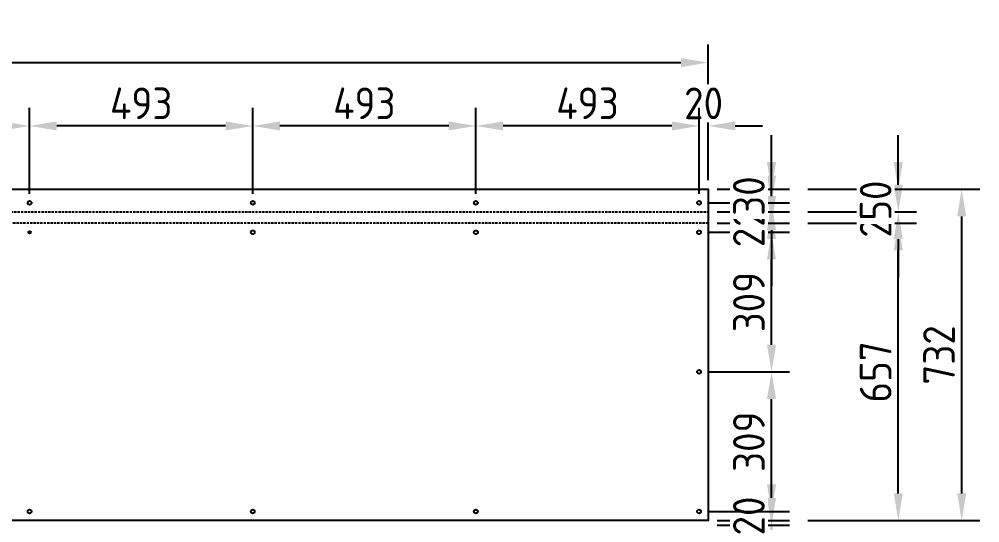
# Model space of a CAD drawing. Header units: millimetres. Extents: x 3800000 to 6300000, y 450000 to 1350000.
# Drawn here: x 4485973 to 4488095, y 1204950 to 1206063 of the extents above; entities that cross this region are included whole.
import ezdxf

# ---------------------------------------------------------------- set-up
doc = ezdxf.new("R2010")
doc.units = ezdxf.units.MM
doc.linetypes.add('Strichliert 5_2.5mm', pattern=[7.5, 5, -2.5])
for name, color, linetype, true_color in [('Bohr', 3, 'Continuous', 0x00ff00), ('FERTIGUNG 02 Bemassung Bohrung', 1, 'Continuous', 0xff0000), ('FERTIGUNG 02 Bemassung Geometrie', 212, 'Continuous', 0xcc00cc), ('FERTIGUNG 04 Fräsung Rückseite 90°', 4, 'Strichliert 5_2.5mm', 0x00ffff), ('Outside', 2, 'Continuous', 0xffff00)]:
    doc.layers.add(name, color=color, linetype=linetype, true_color=true_color)
doc.styles.add('ICC_M1_20', font='')
doc.styles.get('ICC_M1_20').set_extended_font_data('isocp2')
doc.dimstyles.new('ICC_M1_20', dxfattribs={"dimscale": 20, "dimtxt": 3.5, "dimasz": 3, "dimexe": 2, "dimexo": 1, "dimgap": 0.75, "dimtad": 1, "dimtoh": 1, "dimdec": 0, "dimzin": 4, "dimdsep": 46, "dimtxsty": 'ICC_M1_20', "dimcen": 2, "dimadec": 0, "dimazin": 1, "dimtfac": 1, "dimtdec": 4, "dimtix": 1, "dimtofl": 0, "dimtmove": 1, "dimatfit": 3, "dimfxl": 10, "dimfxlon": 1, "dimtfill": 1, "dimtfillclr": 256, "dimtolj": 1, "dimtzin": 1, "dimarcsym": 0})

# ---------------------------------------------------------------- blocks, each defined once
blk = doc.blocks.new('*D7')
at = {"layer": 'Defpoints', "color": 0}
for p in [(4487495, 1204945), (4487475, 1204925)]:
    blk.add_point(p, dxfattribs=at)
at = {"layer": 'FERTIGUNG 02 Bemassung Bohrung', "color": 0, "lineweight": -2}
for p, q in [((4487635, 1205005), (4487635, 1205065)), ((4487515, 1204945), (4487675, 1204945)), ((4487495, 1204925), (4487675, 1204925)), ((4487635, 1204865), (4487635, 1204805))]:
    blk.add_line(p, q, dxfattribs=at)
at = {"layer": 'FERTIGUNG 02 Bemassung Bohrung', "color": 0}
for points in [[(4487625, 1205005), (4487645, 1205005), (4487635, 1204945)], [(4487645, 1204865), (4487625, 1204865), (4487635, 1204925)]]:
    blk.add_solid(points, dxfattribs=at)
at = {"layer": 'FERTIGUNG 02 Bemassung Bohrung', "color": 0, "insert": (4487585, 1204935), "char_height": 70, "attachment_point": 5, "rotation": 90, "style": 'ICC_M1_20', "bg_fill": 3, "box_fill_scale": 1.1, "bg_fill_color": 9, "bg_fill_true_color": 13158600, "bg_fill_transparency": 0}
blk.add_mtext('\\A1;20', dxfattribs=at)
at = {"layer": 'Defpoints', "color": 0}
blk.add_point((4487635, 1204925), dxfattribs=at)
blk = doc.blocks.new('*D14')
at = {"layer": 'Defpoints', "color": 0}
for p in [(4487495, 1205687), (4488055, 1205687), (4487495, 1204955)]:
    blk.add_point(p, dxfattribs=at)
at = {"layer": 'FERTIGUNG 02 Bemassung Geometrie', "color": 0, "lineweight": -2}
for p, q in [((4487855, 1205687), (4488095, 1205687)), ((4488055, 1205015), (4488055, 1205627)), ((4487855, 1204955), (4488095, 1204955))]:
    blk.add_line(p, q, dxfattribs=at)
at = {"layer": 'FERTIGUNG 02 Bemassung Geometrie', "color": 0}
for points in [[(4488065, 1205627), (4488045, 1205627), (4488055, 1205687)], [(4488045, 1205015), (4488065, 1205015), (4488055, 1204955)]]:
    blk.add_solid(points, dxfattribs=at)
at = {"layer": 'FERTIGUNG 02 Bemassung Geometrie', "color": 0, "insert": (4488005, 1205321), "char_height": 70, "attachment_point": 5, "rotation": 90, "style": 'ICC_M1_20', "bg_fill": 3, "box_fill_scale": 1.1, "bg_fill_color": 9, "bg_fill_true_color": 13158600, "bg_fill_transparency": 0}
blk.add_mtext('\\A1;732', dxfattribs=at)
blk = doc.blocks.new('*D15')
at = {"layer": 'Defpoints', "color": 0}
for p in [(4487495, 1205612), (4487915, 1205612), (4487495, 1204955)]:
    blk.add_point(p, dxfattribs=at)
at = {"layer": 'FERTIGUNG 02 Bemassung Geometrie', "color": 0, "lineweight": -2}
for p, q in [((4487715, 1205612), (4487955, 1205612)), ((4487915, 1205015), (4487915, 1205552)), ((4487715, 1204955), (4487955, 1204955))]:
    blk.add_line(p, q, dxfattribs=at)
at = {"layer": 'FERTIGUNG 02 Bemassung Geometrie', "color": 0}
for points in [[(4487925, 1205552), (4487905, 1205552), (4487915, 1205612)], [(4487905, 1205015), (4487925, 1205015), (4487915, 1204955)]]:
    blk.add_solid(points, dxfattribs=at)
at = {"layer": 'FERTIGUNG 02 Bemassung Geometrie', "color": 0, "insert": (4487865, 1205283.5), "char_height": 70, "attachment_point": 5, "rotation": 90, "style": 'ICC_M1_20', "bg_fill": 3, "box_fill_scale": 1.1, "bg_fill_color": 9, "bg_fill_true_color": 13158600, "bg_fill_transparency": 0}
blk.add_mtext('\\A1;657', dxfattribs=at)
blk = doc.blocks.new('*D16')
at = {"layer": 'Defpoints', "color": 0}
for p in [(4487495, 1205637), (4487495, 1205612)]:
    blk.add_point(p, dxfattribs=at)
at = {"layer": 'FERTIGUNG 02 Bemassung Geometrie', "color": 0, "lineweight": -2}
for p, q in [((4487915, 1205697), (4487915, 1205757)), ((4487715, 1205637), (4487955, 1205637)), ((4487715, 1205612), (4487955, 1205612)), ((4487915, 1205552), (4487915, 1205492))]:
    blk.add_line(p, q, dxfattribs=at)
at = {"layer": 'FERTIGUNG 02 Bemassung Geometrie', "color": 0}
for points in [[(4487905, 1205697), (4487925, 1205697), (4487915, 1205637)], [(4487925, 1205552), (4487905, 1205552), (4487915, 1205612)]]:
    blk.add_solid(points, dxfattribs=at)
at = {"layer": 'FERTIGUNG 02 Bemassung Geometrie', "color": 0, "insert": (4487865, 1205624.5), "char_height": 70, "attachment_point": 5, "rotation": 90, "style": 'ICC_M1_20', "bg_fill": 3, "box_fill_scale": 1.1, "bg_fill_color": 9, "bg_fill_true_color": 13158600, "bg_fill_transparency": 0}
blk.add_mtext('\\A1;25', dxfattribs=at)
at = {"layer": 'Defpoints', "color": 0}
blk.add_point((4487915, 1205637), dxfattribs=at)
blk = doc.blocks.new('*D17')
at = {"layer": 'Defpoints', "color": 0}
for p in [(4487495, 1205687), (4487495, 1205637)]:
    blk.add_point(p, dxfattribs=at)
at = {"layer": 'FERTIGUNG 02 Bemassung Geometrie', "color": 0, "lineweight": -2}
for p, q in [((4487915, 1205747), (4487915, 1205807)), ((4487715, 1205687), (4487955, 1205687)), ((4487715, 1205637), (4487955, 1205637)), ((4487915, 1205577), (4487915, 1205517))]:
    blk.add_line(p, q, dxfattribs=at)
at = {"layer": 'FERTIGUNG 02 Bemassung Geometrie', "color": 0}
for points in [[(4487905, 1205747), (4487925, 1205747), (4487915, 1205687)], [(4487925, 1205577), (4487905, 1205577), (4487915, 1205637)]]:
    blk.add_solid(points, dxfattribs=at)
at = {"layer": 'FERTIGUNG 02 Bemassung Geometrie', "color": 0, "insert": (4487865, 1205662), "char_height": 70, "attachment_point": 5, "rotation": 90, "style": 'ICC_M1_20', "bg_fill": 3, "box_fill_scale": 1.1, "bg_fill_color": 9, "bg_fill_true_color": 13158600, "bg_fill_transparency": 0}
blk.add_mtext('\\A1;50', dxfattribs=at)
at = {"layer": 'Defpoints', "color": 0}
blk.add_point((4487915, 1205687), dxfattribs=at)
blk = doc.blocks.new('*D18')
at = {"layer": 'Defpoints', "color": 0}
for p in [(4487475, 1204975), (4487495, 1204955)]:
    blk.add_point(p, dxfattribs=at)
at = {"layer": 'FERTIGUNG 02 Bemassung Bohrung', "color": 0, "lineweight": -2}
for p, q in [((4487635, 1205035), (4487635, 1205095)), ((4487495, 1204975), (4487675, 1204975)), ((4487515, 1204955), (4487675, 1204955)), ((4487635, 1204895), (4487635, 1204835))]:
    blk.add_line(p, q, dxfattribs=at)
at = {"layer": 'FERTIGUNG 02 Bemassung Bohrung', "color": 0}
for points in [[(4487625, 1205035), (4487645, 1205035), (4487635, 1204975)], [(4487645, 1204895), (4487625, 1204895), (4487635, 1204955)]]:
    blk.add_solid(points, dxfattribs=at)
at = {"layer": 'FERTIGUNG 02 Bemassung Bohrung', "color": 0, "insert": (4487585, 1204965), "char_height": 70, "attachment_point": 5, "rotation": 90, "style": 'ICC_M1_20', "bg_fill": 3, "box_fill_scale": 1.1, "bg_fill_color": 9, "bg_fill_true_color": 13158600, "bg_fill_transparency": 0}
blk.add_mtext('\\A1;20', dxfattribs=at)
at = {"layer": 'Defpoints', "color": 0}
blk.add_point((4487635, 1204975), dxfattribs=at)
blk = doc.blocks.new('*D19')
at = {"layer": 'Defpoints', "color": 0}
for p in [(4487475, 1205283.5), (4487635, 1205283.5), (4487475, 1204975)]:
    blk.add_point(p, dxfattribs=at)
at = {"layer": 'FERTIGUNG 02 Bemassung Bohrung', "color": 0, "lineweight": -2}
for p, q in [((4487495, 1205283.5), (4487675, 1205283.5)), ((4487635, 1205035), (4487635, 1205223.5)), ((4487495, 1204975), (4487675, 1204975))]:
    blk.add_line(p, q, dxfattribs=at)
at = {"layer": 'FERTIGUNG 02 Bemassung Bohrung', "color": 0}
for points in [[(4487645, 1205223.5), (4487625, 1205223.5), (4487635, 1205283.5)], [(4487625, 1205035), (4487645, 1205035), (4487635, 1204975)]]:
    blk.add_solid(points, dxfattribs=at)
at = {"layer": 'FERTIGUNG 02 Bemassung Bohrung', "color": 0, "insert": (4487585, 1205129.25), "char_height": 70, "attachment_point": 5, "rotation": 90, "style": 'ICC_M1_20', "bg_fill": 3, "box_fill_scale": 1.1, "bg_fill_color": 9, "bg_fill_true_color": 13158600, "bg_fill_transparency": 0}
blk.add_mtext('\\A1;309', dxfattribs=at)
blk = doc.blocks.new('*D20')
at = {"layer": 'Defpoints', "color": 0}
for p in [(4487475, 1205592), (4487635, 1205592), (4487475, 1205283.5)]:
    blk.add_point(p, dxfattribs=at)
at = {"layer": 'FERTIGUNG 02 Bemassung Bohrung', "color": 0, "lineweight": -2}
for p, q in [((4487495, 1205592), (4487675, 1205592)), ((4487635, 1205343.5), (4487635, 1205532)), ((4487495, 1205283.5), (4487675, 1205283.5))]:
    blk.add_line(p, q, dxfattribs=at)
at = {"layer": 'FERTIGUNG 02 Bemassung Bohrung', "color": 0}
for points in [[(4487645, 1205532), (4487625, 1205532), (4487635, 1205592)], [(4487625, 1205343.5), (4487645, 1205343.5), (4487635, 1205283.5)]]:
    blk.add_solid(points, dxfattribs=at)
at = {"layer": 'FERTIGUNG 02 Bemassung Bohrung', "color": 0, "insert": (4487585, 1205437.75), "char_height": 70, "attachment_point": 5, "rotation": 90, "style": 'ICC_M1_20', "bg_fill": 3, "box_fill_scale": 1.1, "bg_fill_color": 9, "bg_fill_true_color": 13158600, "bg_fill_transparency": 0}
blk.add_mtext('\\A1;309', dxfattribs=at)
blk = doc.blocks.new('*D21')
at = {"layer": 'Defpoints', "color": 0}
for p in [(4487475, 1205592), (4487495, 1205612)]:
    blk.add_point(p, dxfattribs=at)
at = {"layer": 'FERTIGUNG 02 Bemassung Bohrung', "color": 0, "lineweight": -2}
for p, q in [((4487635, 1205672), (4487635, 1205732)), ((4487495, 1205592), (4487675, 1205592)), ((4487515, 1205612), (4487675, 1205612)), ((4487635, 1205532), (4487635, 1205472))]:
    blk.add_line(p, q, dxfattribs=at)
at = {"layer": 'FERTIGUNG 02 Bemassung Bohrung', "color": 0}
for points in [[(4487625, 1205672), (4487645, 1205672), (4487635, 1205612)], [(4487645, 1205532), (4487625, 1205532), (4487635, 1205592)]]:
    blk.add_solid(points, dxfattribs=at)
at = {"layer": 'FERTIGUNG 02 Bemassung Bohrung', "color": 0, "insert": (4487585, 1205602), "char_height": 70, "attachment_point": 5, "rotation": 90, "style": 'ICC_M1_20', "bg_fill": 3, "box_fill_scale": 1.1, "bg_fill_color": 9, "bg_fill_true_color": 13158600, "bg_fill_transparency": 0}
blk.add_mtext('\\A1;20', dxfattribs=at)
at = {"layer": 'Defpoints', "color": 0}
blk.add_point((4487635, 1205612), dxfattribs=at)
blk = doc.blocks.new('*D22')
at = {"layer": 'Defpoints', "color": 0}
for p in [(4487475, 1205657), (4487495, 1205637)]:
    blk.add_point(p, dxfattribs=at)
at = {"layer": 'FERTIGUNG 02 Bemassung Bohrung', "color": 0, "lineweight": -2}
for p, q in [((4487635, 1205717), (4487635, 1205777)), ((4487495, 1205657), (4487675, 1205657)), ((4487515, 1205637), (4487675, 1205637)), ((4487635, 1205577), (4487635, 1205517))]:
    blk.add_line(p, q, dxfattribs=at)
at = {"layer": 'FERTIGUNG 02 Bemassung Bohrung', "color": 0}
for points in [[(4487625, 1205717), (4487645, 1205717), (4487635, 1205657)], [(4487645, 1205577), (4487625, 1205577), (4487635, 1205637)]]:
    blk.add_solid(points, dxfattribs=at)
at = {"layer": 'FERTIGUNG 02 Bemassung Bohrung', "color": 0, "insert": (4487585, 1205647), "char_height": 70, "attachment_point": 5, "rotation": 90, "style": 'ICC_M1_20', "bg_fill": 3, "box_fill_scale": 1.1, "bg_fill_color": 9, "bg_fill_true_color": 13158600, "bg_fill_transparency": 0}
blk.add_mtext('\\A1;20', dxfattribs=at)
at = {"layer": 'Defpoints', "color": 0}
blk.add_point((4487635, 1205657), dxfattribs=at)
blk = doc.blocks.new('*D23')
at = {"layer": 'Defpoints', "color": 0}
for p in [(4487495, 1205687), (4487475, 1205657)]:
    blk.add_point(p, dxfattribs=at)
at = {"layer": 'FERTIGUNG 02 Bemassung Bohrung', "color": 0, "lineweight": -2}
for p, q in [((4487635, 1205747), (4487635, 1205807)), ((4487515, 1205687), (4487675, 1205687)), ((4487495, 1205657), (4487675, 1205657)), ((4487635, 1205597), (4487635, 1205537))]:
    blk.add_line(p, q, dxfattribs=at)
at = {"layer": 'FERTIGUNG 02 Bemassung Bohrung', "color": 0}
for points in [[(4487625, 1205747), (4487645, 1205747), (4487635, 1205687)], [(4487645, 1205597), (4487625, 1205597), (4487635, 1205657)]]:
    blk.add_solid(points, dxfattribs=at)
at = {"layer": 'FERTIGUNG 02 Bemassung Bohrung', "color": 0, "insert": (4487585, 1205672), "char_height": 70, "attachment_point": 5, "rotation": 90, "style": 'ICC_M1_20', "bg_fill": 3, "box_fill_scale": 1.1, "bg_fill_color": 9, "bg_fill_true_color": 13158600, "bg_fill_transparency": 0}
blk.add_mtext('\\A1;30', dxfattribs=at)
at = {"layer": 'Defpoints', "color": 0}
blk.add_point((4487635, 1205687), dxfattribs=at)
blk = doc.blocks.new('*D24')
at = {"layer": 'Defpoints', "color": 0}
for p in [(4487495, 1205967), (4484005, 1205687), (4487495, 1205687)]:
    blk.add_point(p, dxfattribs=at)
at = {"layer": 'FERTIGUNG 02 Bemassung Geometrie', "color": 0, "lineweight": -2}
for p, q in [((4484005, 1205767), (4484005, 1206007)), ((4487495, 1205767), (4487495, 1206007)), ((4484065, 1205967), (4487435, 1205967))]:
    blk.add_line(p, q, dxfattribs=at)
at = {"layer": 'FERTIGUNG 02 Bemassung Geometrie', "color": 0}
for points in [[(4484065, 1205977), (4484065, 1205957), (4484005, 1205967)], [(4487435, 1205957), (4487435, 1205977), (4487495, 1205967)]]:
    blk.add_solid(points, dxfattribs=at)
at = {"layer": 'FERTIGUNG 02 Bemassung Geometrie', "color": 0, "insert": (4485750, 1206017), "char_height": 70, "attachment_point": 5, "style": 'ICC_M1_20', "bg_fill": 3, "box_fill_scale": 1.1, "bg_fill_color": 9, "bg_fill_true_color": 13158600, "bg_fill_transparency": 0}
blk.add_mtext('\\A1;3490', dxfattribs=at)
blk = doc.blocks.new('*D25')
at = {"layer": 'Defpoints', "color": 0}
for p in [(4487495, 1205687), (4487475, 1205657)]:
    blk.add_point(p, dxfattribs=at)
at = {"layer": 'FERTIGUNG 02 Bemassung Bohrung', "color": 0, "lineweight": -2}
for p, q in [((4487475, 1205677), (4487475, 1205867)), ((4487495, 1205707), (4487495, 1205867)), ((4487415, 1205827), (4487355, 1205827)), ((4487555, 1205827), (4487615, 1205827))]:
    blk.add_line(p, q, dxfattribs=at)
at = {"layer": 'FERTIGUNG 02 Bemassung Bohrung', "color": 0}
for points in [[(4487415, 1205817), (4487415, 1205837), (4487475, 1205827)], [(4487555, 1205837), (4487555, 1205817), (4487495, 1205827)]]:
    blk.add_solid(points, dxfattribs=at)
at = {"layer": 'FERTIGUNG 02 Bemassung Bohrung', "color": 0, "insert": (4487485, 1205877), "char_height": 70, "attachment_point": 5, "style": 'ICC_M1_20', "bg_fill": 3, "box_fill_scale": 1.1, "bg_fill_color": 9, "bg_fill_true_color": 13158600, "bg_fill_transparency": 0}
blk.add_mtext('\\A1;20', dxfattribs=at)
at = {"layer": 'Defpoints', "color": 0}
blk.add_point((4487475, 1205827), dxfattribs=at)
blk = doc.blocks.new('*D26')
at = {"layer": 'Defpoints', "color": 0}
for p in [(4486982.1, 1205827), (4486982.1, 1205657), (4487475, 1205657)]:
    blk.add_point(p, dxfattribs=at)
at = {"layer": 'FERTIGUNG 02 Bemassung Bohrung', "color": 0, "lineweight": -2}
for p, q in [((4486982.1, 1205677), (4486982.1, 1205867)), ((4487475, 1205677), (4487475, 1205867)), ((4487415, 1205827), (4487042.1, 1205827))]:
    blk.add_line(p, q, dxfattribs=at)
at = {"layer": 'FERTIGUNG 02 Bemassung Bohrung', "color": 0}
for points in [[(4487042.1, 1205837), (4487042.1, 1205817), (4486982.1, 1205827)], [(4487415, 1205817), (4487415, 1205837), (4487475, 1205827)]]:
    blk.add_solid(points, dxfattribs=at)
at = {"layer": 'FERTIGUNG 02 Bemassung Bohrung', "color": 0, "insert": (4487228.6, 1205877), "char_height": 70, "attachment_point": 5, "style": 'ICC_M1_20', "bg_fill": 3, "box_fill_scale": 1.1, "bg_fill_color": 9, "bg_fill_true_color": 13158600, "bg_fill_transparency": 0}
blk.add_mtext('\\A1;493', dxfattribs=at)
blk = doc.blocks.new('*D27')
at = {"layer": 'Defpoints', "color": 0}
for p in [(4486489.3, 1205827), (4486489.3, 1205657), (4486982.1, 1205657)]:
    blk.add_point(p, dxfattribs=at)
at = {"layer": 'FERTIGUNG 02 Bemassung Bohrung', "color": 0, "lineweight": -2}
for p, q in [((4486489.3, 1205677), (4486489.3, 1205867)), ((4486982.1, 1205677), (4486982.1, 1205867)), ((4486922.1, 1205827), (4486549.3, 1205827))]:
    blk.add_line(p, q, dxfattribs=at)
at = {"layer": 'FERTIGUNG 02 Bemassung Bohrung', "color": 0}
for points in [[(4486549.3, 1205837), (4486549.3, 1205817), (4486489.3, 1205827)], [(4486922.1, 1205817), (4486922.1, 1205837), (4486982.1, 1205827)]]:
    blk.add_solid(points, dxfattribs=at)
at = {"layer": 'FERTIGUNG 02 Bemassung Bohrung', "color": 0, "insert": (4486735.7, 1205877), "char_height": 70, "attachment_point": 5, "style": 'ICC_M1_20', "bg_fill": 3, "box_fill_scale": 1.1, "bg_fill_color": 9, "bg_fill_true_color": 13158600, "bg_fill_transparency": 0}
blk.add_mtext('\\A1;493', dxfattribs=at)
blk = doc.blocks.new('*D28')
at = {"layer": 'Defpoints', "color": 0}
for p in [(4485996.4, 1205827), (4485996.4, 1205657), (4486489.3, 1205657)]:
    blk.add_point(p, dxfattribs=at)
at = {"layer": 'FERTIGUNG 02 Bemassung Bohrung', "color": 0, "lineweight": -2}
for p, q in [((4485996.4, 1205677), (4485996.4, 1205867)), ((4486489.3, 1205677), (4486489.3, 1205867)), ((4486429.3, 1205827), (4486056.4, 1205827))]:
    blk.add_line(p, q, dxfattribs=at)
at = {"layer": 'FERTIGUNG 02 Bemassung Bohrung', "color": 0}
for points in [[(4486056.4, 1205837), (4486056.4, 1205817), (4485996.4, 1205827)], [(4486429.3, 1205817), (4486429.3, 1205837), (4486489.3, 1205827)]]:
    blk.add_solid(points, dxfattribs=at)
at = {"layer": 'FERTIGUNG 02 Bemassung Bohrung', "color": 0, "insert": (4486242.9, 1205877), "char_height": 70, "attachment_point": 5, "style": 'ICC_M1_20', "bg_fill": 3, "box_fill_scale": 1.1, "bg_fill_color": 9, "bg_fill_true_color": 13158600, "bg_fill_transparency": 0}
blk.add_mtext('\\A1;493', dxfattribs=at)
blk = doc.blocks.new('*D29')
at = {"layer": 'Defpoints', "color": 0}
for p in [(4485503.6, 1205827), (4485503.6, 1205657), (4485996.4, 1205657)]:
    blk.add_point(p, dxfattribs=at)
at = {"layer": 'FERTIGUNG 02 Bemassung Bohrung', "color": 0, "lineweight": -2}
for p, q in [((4485503.6, 1205677), (4485503.6, 1205867)), ((4485996.4, 1205677), (4485996.4, 1205867)), ((4485936.4, 1205827), (4485563.6, 1205827))]:
    blk.add_line(p, q, dxfattribs=at)
at = {"layer": 'FERTIGUNG 02 Bemassung Bohrung', "color": 0}
for points in [[(4485563.6, 1205837), (4485563.6, 1205817), (4485503.6, 1205827)], [(4485936.4, 1205817), (4485936.4, 1205837), (4485996.4, 1205827)]]:
    blk.add_solid(points, dxfattribs=at)
at = {"layer": 'FERTIGUNG 02 Bemassung Bohrung', "color": 0, "insert": (4485750, 1205877), "char_height": 70, "attachment_point": 5, "style": 'ICC_M1_20', "bg_fill": 3, "box_fill_scale": 1.1, "bg_fill_color": 9, "bg_fill_true_color": 13158600, "bg_fill_transparency": 0}
blk.add_mtext('\\A1;493', dxfattribs=at)

msp = doc.modelspace()

# ---------------------------------------------------------------- linework, layer by layer
at = {"layer": 'Bohr', "linetype": 'ByBlock', "lineweight": -2}
for centre, radius in [((4485996.4, 1205657), 4.25), ((4486489.3, 1205657), 4.25), ((4486982.1, 1205657), 4.25), ((4487475, 1205657), 4.25), ((4485996.4, 1205592), 2.55), ((4486489.3, 1205592), 4.25), ((4486982.1, 1205592), 4.25), ((4487475, 1205592), 4.25), ((4487475, 1205283.5), 4.25), ((4485996.4, 1204975), 4.25), ((4486489.3, 1204975), 4.25), ((4486982.1, 1204975), 4.25), ((4487475, 1204975), 4.25)]:
    msp.add_circle(centre, radius, dxfattribs=at)
at = {"layer": 'FERTIGUNG 04 Fräsung Rückseite 90°'}
for p, q in [((4484005, 1205637), (4487495, 1205637)), ((4487495, 1205612), (4484005, 1205612))]:
    msp.add_line(p, q, dxfattribs=at)
at = {"layer": 'Outside', "linetype": 'ByBlock', "lineweight": -2}
msp.add_lwpolyline([(4484005, 1205687), (4487495, 1205687), (4487495, 1204955), (4484005, 1204955)], close=True, dxfattribs=at)

# ---------------------------------------------------------------- next in the draw order: dimensions: what is measured, and where the dimension line sits
at = {"layer": 'FERTIGUNG 02 Bemassung Bohrung'}
dim = msp.add_linear_dim(base=(4487635, 1204925), p1=(4487495, 1204945), p2=(4487475, 1204925), angle=90, text='20', dimstyle='ICC_M1_20', override={"dimscale": 20, "dimtih": 0, "dimtoh": 0, "dimlfac": 1, "dimzin": 1, "dimsah": 0, "dimtzin": 4}, dxfattribs=at)
dim.commit()
dim.dimension.update_dxf_attribs({"geometry": '*D7', "text_midpoint": (4487585, 1204935)})

# ---------------------------------------------------------------- next in the draw order: dimensions: what is measured, and where the dimension line sits
at = {"layer": 'FERTIGUNG 02 Bemassung Geometrie'}
dim = msp.add_linear_dim(base=(4488055, 1205687), p1=(4487495, 1204955), p2=(4487495, 1205687), angle=90, text='732', dimstyle='ICC_M1_20', override={"dimscale": 20, "dimtih": 0, "dimtoh": 0, "dimlfac": 1, "dimzin": 1, "dimsah": 0, "dimtzin": 4}, dxfattribs=at)
dim.commit()
dim.dimension.update_dxf_attribs({"geometry": '*D14', "text_midpoint": (4488005, 1205321)})

# ---------------------------------------------------------------- next in the draw order: dimensions: what is measured, and where the dimension line sits
dim = msp.add_linear_dim(base=(4487915, 1205612), p1=(4487495, 1204955), p2=(4487495, 1205612), angle=90, text='657', dimstyle='ICC_M1_20', override={"dimscale": 20, "dimtih": 0, "dimtoh": 0, "dimlfac": 1, "dimzin": 1, "dimsah": 0, "dimtzin": 4}, dxfattribs=at)
dim.commit()
dim.dimension.update_dxf_attribs({"geometry": '*D15', "text_midpoint": (4487865, 1205283.5)})

# ---------------------------------------------------------------- next in the draw order: dimensions: what is measured, and where the dimension line sits
at = {"layer": 'FERTIGUNG 02 Bemassung Bohrung'}
dim = msp.add_linear_dim(base=(4487635, 1204975), p1=(4487495, 1204955), p2=(4487475, 1204975), angle=90, text='20', dimstyle='ICC_M1_20', override={"dimscale": 20, "dimtih": 0, "dimtoh": 0, "dimlfac": 1, "dimzin": 1, "dimsah": 0, "dimtzin": 4}, dxfattribs=at)
dim.commit()
dim.dimension.update_dxf_attribs({"geometry": '*D18', "text_midpoint": (4487585, 1204965)})
at = {"layer": 'FERTIGUNG 02 Bemassung Geometrie'}
dim = msp.add_linear_dim(base=(4487915, 1205637), p1=(4487495, 1205612), p2=(4487495, 1205637), angle=90, text='25', dimstyle='ICC_M1_20', override={"dimscale": 20, "dimtih": 0, "dimtoh": 0, "dimlfac": 1, "dimzin": 1, "dimsah": 0, "dimtzin": 4}, dxfattribs=at)
dim.commit()
dim.dimension.update_dxf_attribs({"geometry": '*D16', "text_midpoint": (4487865, 1205624.5)})

# ---------------------------------------------------------------- next in the draw order: dimensions: what is measured, and where the dimension line sits
at = {"layer": 'FERTIGUNG 02 Bemassung Bohrung'}
dim = msp.add_linear_dim(base=(4487635, 1205283.5), p1=(4487475, 1204975), p2=(4487475, 1205283.5), angle=90, text='309', dimstyle='ICC_M1_20', override={"dimscale": 20, "dimtih": 0, "dimtoh": 0, "dimlfac": 1, "dimzin": 1, "dimsah": 0, "dimtzin": 4}, dxfattribs=at)
dim.commit()
dim.dimension.update_dxf_attribs({"geometry": '*D19', "text_midpoint": (4487585, 1205129.2)})
at = {"layer": 'FERTIGUNG 02 Bemassung Geometrie'}
dim = msp.add_linear_dim(base=(4487915, 1205687), p1=(4487495, 1205637), p2=(4487495, 1205687), angle=90, text='50', dimstyle='ICC_M1_20', override={"dimscale": 20, "dimtih": 0, "dimtoh": 0, "dimlfac": 1, "dimzin": 1, "dimsah": 0, "dimtzin": 4}, dxfattribs=at)
dim.commit()
dim.dimension.update_dxf_attribs({"geometry": '*D17', "text_midpoint": (4487865, 1205662)})

# ---------------------------------------------------------------- next in the draw order: dimensions: what is measured, and where the dimension line sits
at = {"layer": 'FERTIGUNG 02 Bemassung Bohrung'}
dim = msp.add_linear_dim(base=(4487635, 1205592), p1=(4487475, 1205283.5), p2=(4487475, 1205592), angle=90, text='309', dimstyle='ICC_M1_20', override={"dimscale": 20, "dimtih": 0, "dimtoh": 0, "dimlfac": 1, "dimzin": 1, "dimsah": 0, "dimtzin": 4}, dxfattribs=at)
dim.commit()
dim.dimension.update_dxf_attribs({"geometry": '*D20', "text_midpoint": (4487585, 1205437.8)})

# ---------------------------------------------------------------- next in the draw order: dimensions: what is measured, and where the dimension line sits
dim = msp.add_linear_dim(base=(4487635, 1205612), p1=(4487475, 1205592), p2=(4487495, 1205612), angle=90, text='20', dimstyle='ICC_M1_20', override={"dimscale": 20, "dimtih": 0, "dimtoh": 0, "dimlfac": 1, "dimzin": 1, "dimsah": 0, "dimtzin": 4}, dxfattribs=at)
dim.commit()
dim.dimension.update_dxf_attribs({"geometry": '*D21', "text_midpoint": (4487585, 1205602)})

# ---------------------------------------------------------------- next in the draw order: dimensions: what is measured, and where the dimension line sits
dim = msp.add_linear_dim(base=(4487635, 1205657), p1=(4487495, 1205637), p2=(4487475, 1205657), angle=90, text='20', dimstyle='ICC_M1_20', override={"dimscale": 20, "dimtih": 0, "dimtoh": 0, "dimlfac": 1, "dimzin": 1, "dimsah": 0, "dimtzin": 4}, dxfattribs=at)
dim.commit()
dim.dimension.update_dxf_attribs({"geometry": '*D22', "text_midpoint": (4487585, 1205647)})

# ---------------------------------------------------------------- next in the draw order: dimensions: what is measured, and where the dimension line sits
dim = msp.add_linear_dim(base=(4487635, 1205687), p1=(4487475, 1205657), p2=(4487495, 1205687), angle=90, text='30', dimstyle='ICC_M1_20', override={"dimscale": 20, "dimtih": 0, "dimtoh": 0, "dimlfac": 1, "dimzin": 1, "dimsah": 0, "dimtzin": 4}, dxfattribs=at)
dim.commit()
dim.dimension.update_dxf_attribs({"geometry": '*D23', "text_midpoint": (4487585, 1205672)})

# ---------------------------------------------------------------- next in the draw order: dimensions: what is measured, and where the dimension line sits
at = {"layer": 'FERTIGUNG 02 Bemassung Geometrie'}
dim = msp.add_linear_dim(base=(4487495, 1205967), p1=(4484005, 1205687), p2=(4487495, 1205687), text='3490', dimstyle='ICC_M1_20', override={"dimscale": 20, "dimtih": 0, "dimtoh": 0, "dimlfac": 1, "dimzin": 1, "dimsah": 0, "dimtzin": 4}, dxfattribs=at)
dim.commit()
dim.dimension.update_dxf_attribs({"geometry": '*D24', "text_midpoint": (4485750, 1206017)})

# ---------------------------------------------------------------- next in the draw order: dimensions: what is measured, and where the dimension line sits
at = {"layer": 'FERTIGUNG 02 Bemassung Bohrung'}
dim = msp.add_linear_dim(base=(4487475, 1205827), p1=(4487495, 1205687), p2=(4487475, 1205657), text='20', dimstyle='ICC_M1_20', override={"dimscale": 20, "dimtih": 0, "dimtoh": 0, "dimlfac": 1, "dimzin": 1, "dimsah": 0, "dimtzin": 4}, dxfattribs=at)
dim.commit()
dim.dimension.update_dxf_attribs({"geometry": '*D25', "text_midpoint": (4487485, 1205877)})

# ---------------------------------------------------------------- next in the draw order: dimensions: what is measured, and where the dimension line sits
dim = msp.add_linear_dim(base=(4486982.1, 1205827), p1=(4487475, 1205657), p2=(4486982.1, 1205657), text='493', dimstyle='ICC_M1_20', override={"dimscale": 20, "dimtih": 0, "dimtoh": 0, "dimlfac": 1, "dimzin": 1, "dimsah": 0, "dimtzin": 4}, dxfattribs=at)
dim.commit()
dim.dimension.update_dxf_attribs({"geometry": '*D26', "text_midpoint": (4487228.6, 1205877)})

# ---------------------------------------------------------------- next in the draw order: dimensions: what is measured, and where the dimension line sits
dim = msp.add_linear_dim(base=(4486489.3, 1205827), p1=(4486982.1, 1205657), p2=(4486489.3, 1205657), text='493', dimstyle='ICC_M1_20', override={"dimscale": 20, "dimtih": 0, "dimtoh": 0, "dimlfac": 1, "dimzin": 1, "dimsah": 0, "dimtzin": 4}, dxfattribs=at)
dim.commit()
dim.dimension.update_dxf_attribs({"geometry": '*D27', "text_midpoint": (4486735.7, 1205877)})

# ---------------------------------------------------------------- next in the draw order: dimensions: what is measured, and where the dimension line sits
dim = msp.add_linear_dim(base=(4485996.4, 1205827), p1=(4486489.3, 1205657), p2=(4485996.4, 1205657), text='493', dimstyle='ICC_M1_20', override={"dimscale": 20, "dimtih": 0, "dimtoh": 0, "dimlfac": 1, "dimzin": 1, "dimsah": 0, "dimtzin": 4}, dxfattribs=at)
dim.commit()
dim.dimension.update_dxf_attribs({"geometry": '*D28', "text_midpoint": (4486242.9, 1205877)})

# ---------------------------------------------------------------- next in the draw order: dimensions: what is measured, and where the dimension line sits
dim = msp.add_linear_dim(base=(4485503.6, 1205827), p1=(4485996.4, 1205657), p2=(4485503.6, 1205657), text='493', dimstyle='ICC_M1_20', override={"dimscale": 20, "dimtih": 0, "dimtoh": 0, "dimlfac": 1, "dimzin": 1, "dimsah": 0, "dimtzin": 4}, dxfattribs=at)
dim.commit()
dim.dimension.update_dxf_attribs({"geometry": '*D29', "text_midpoint": (4485750, 1205877)})

doc.saveas('drawing.dxf')
